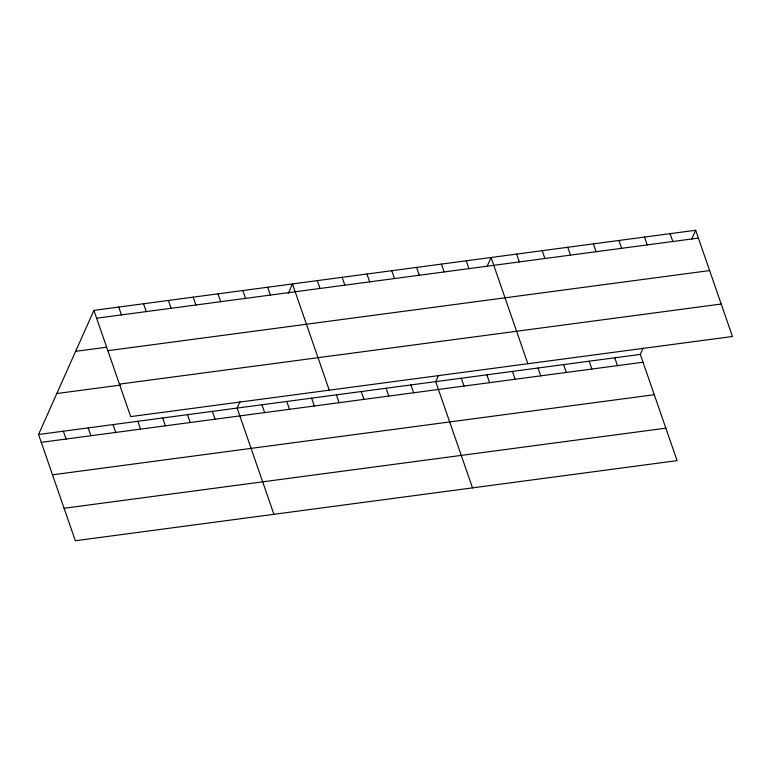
<?xml version="1.0" encoding="UTF-8"?>
<svg xmlns="http://www.w3.org/2000/svg" width="771" height="771" viewBox="0 0 771 771"><rect width="100%" height="100%" fill="white"/><g stroke="black" fill="none" stroke-linecap="round" stroke-linejoin="round"><path stroke-width="1.16" d="M643.13 348.087L640.315 354.39L677.102 460.634L75.336 540.741L38.55 434.507L93.898 310.366L695.664 230.259L732.45 336.493L130.684 416.61L93.898 310.366M239.945 401.768L237.131 408.071L273.917 514.305M288.267 293.385L292.479 283.93L329.265 390.165M438.526 375.332L435.711 381.635L472.507 487.87M487.311 265.899L491.06 257.495L527.846 363.729M691.452 239.714L695.664 230.259M96.606 318.211L698.381 238.094M75.635 351.335L106.369 347.239M107.853 350.68L709.619 270.573M119.438 384.131L721.203 304.025M56.813 393.538L120.642 385.047M38.55 434.507L640.315 354.39M41.268 442.342L643.033 362.235M52.505 474.82L654.271 394.704M64.089 508.272L665.865 428.156M670.086 233.661L672.804 241.506M644.508 237.063L647.226 244.908M618.94 240.475L621.648 248.31M593.362 243.877L596.079 251.712M614.738 357.802L617.455 365.637M567.784 247.279L570.501 255.124M589.169 361.204L591.877 369.039M542.215 250.681L544.924 258.526M563.591 364.606L566.309 372.451M516.637 254.093L519.355 261.928M538.013 368.018L540.731 375.853M512.445 371.42L515.153 379.255M466.243 260.8L468.951 268.636M486.867 374.822L489.585 382.667M441.417 264.106L444.135 271.941M461.289 378.224L464.007 386.069M416.591 267.412L419.308 275.247M391.774 270.717L394.482 278.553M410.895 384.941L413.613 392.776M366.948 274.023L369.666 281.858M386.069 388.237L388.786 396.082M342.122 277.319L344.839 285.164M361.242 391.543L363.96 399.388M317.305 280.625L320.013 288.47M336.426 394.848L339.144 402.693M311.6 398.154L314.317 405.999M267.653 287.236L270.37 295.081M286.783 401.46L289.491 409.305M242.836 290.542L245.544 298.387M261.957 404.765L264.675 412.601M218.01 293.847L220.728 301.683M193.184 297.153L195.901 304.988M212.314 411.377L215.022 419.212M168.367 300.459L171.075 308.294M187.488 414.682L190.206 422.518M143.541 303.764L146.259 311.6M162.662 417.978L165.38 425.823M118.715 307.06L121.433 314.905M137.845 421.284L140.553 429.129M113.019 424.59L115.737 432.435M88.193 427.895L90.911 435.74M63.376 431.201L66.084 439.046"/></g></svg>
